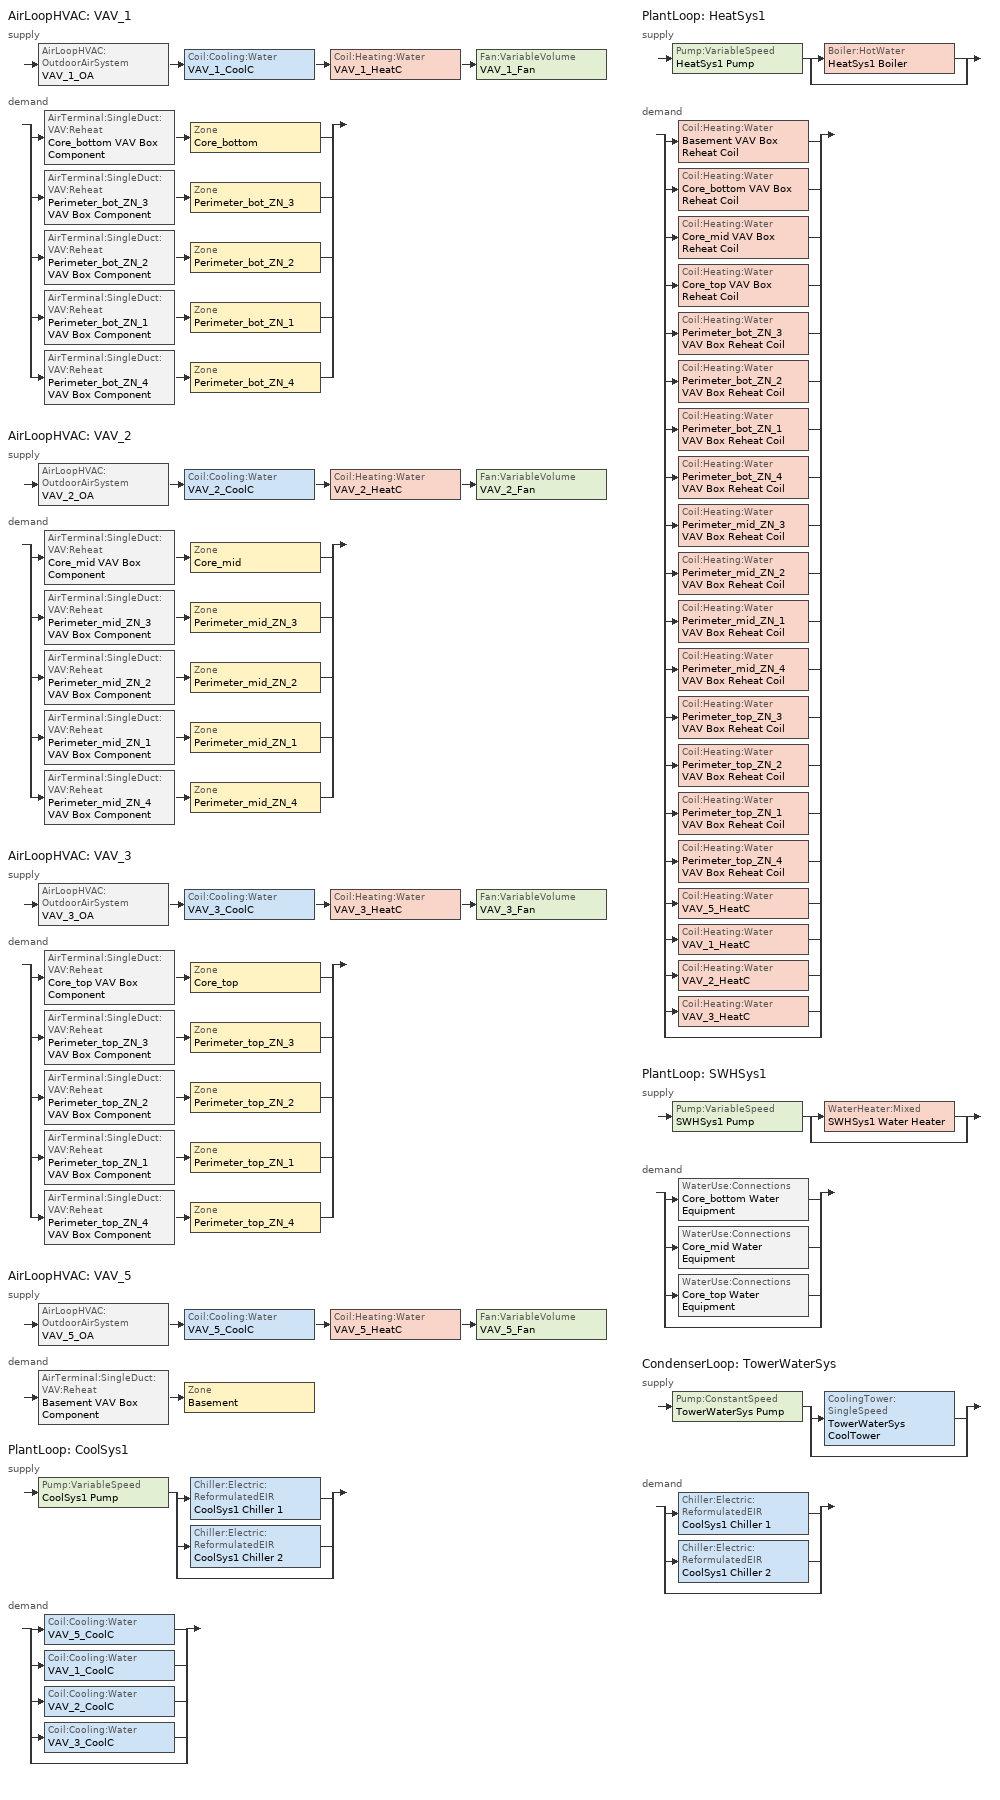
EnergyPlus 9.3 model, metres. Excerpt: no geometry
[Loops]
AirLoopHVAC 'VAV_1'
 supply: AirLoopHVAC:OutdoorAirSystem 'VAV_1_OA' > Coil:Cooling:Water 'VAV_1_CoolC' > Coil:Heating:Water 'VAV_1_HeatC' > Fan:VariableVolume 'VAV_1_Fan'
 demand: split
  | AirTerminal:SingleDuct:VAV:Reheat 'Core_bottom VAV Box Component' > Zone 'Core_bottom'
  | AirTerminal:SingleDuct:VAV:Reheat 'Perimeter_bot_ZN_3 VAV Box Component' > Zone 'Perimeter_bot_ZN_3'
  | AirTerminal:SingleDuct:VAV:Reheat 'Perimeter_bot_ZN_2 VAV Box Component' > Zone 'Perimeter_bot_ZN_2'
  | AirTerminal:SingleDuct:VAV:Reheat 'Perimeter_bot_ZN_1 VAV Box Component' > Zone 'Perimeter_bot_ZN_1'
  | AirTerminal:SingleDuct:VAV:Reheat 'Perimeter_bot_ZN_4 VAV Box Component' > Zone 'Perimeter_bot_ZN_4'
AirLoopHVAC 'VAV_2'
 supply: AirLoopHVAC:OutdoorAirSystem 'VAV_2_OA' > Coil:Cooling:Water 'VAV_2_CoolC' > Coil:Heating:Water 'VAV_2_HeatC' > Fan:VariableVolume 'VAV_2_Fan'
 demand: split
  | AirTerminal:SingleDuct:VAV:Reheat 'Core_mid VAV Box Component' > Zone 'Core_mid'
  | AirTerminal:SingleDuct:VAV:Reheat 'Perimeter_mid_ZN_3 VAV Box Component' > Zone 'Perimeter_mid_ZN_3'
  | AirTerminal:SingleDuct:VAV:Reheat 'Perimeter_mid_ZN_2 VAV Box Component' > Zone 'Perimeter_mid_ZN_2'
  | AirTerminal:SingleDuct:VAV:Reheat 'Perimeter_mid_ZN_1 VAV Box Component' > Zone 'Perimeter_mid_ZN_1'
  | AirTerminal:SingleDuct:VAV:Reheat 'Perimeter_mid_ZN_4 VAV Box Component' > Zone 'Perimeter_mid_ZN_4'
AirLoopHVAC 'VAV_3'
 supply: AirLoopHVAC:OutdoorAirSystem 'VAV_3_OA' > Coil:Cooling:Water 'VAV_3_CoolC' > Coil:Heating:Water 'VAV_3_HeatC' > Fan:VariableVolume 'VAV_3_Fan'
 demand: split
  | AirTerminal:SingleDuct:VAV:Reheat 'Core_top VAV Box Component' > Zone 'Core_top'
  | AirTerminal:SingleDuct:VAV:Reheat 'Perimeter_top_ZN_3 VAV Box Component' > Zone 'Perimeter_top_ZN_3'
  | AirTerminal:SingleDuct:VAV:Reheat 'Perimeter_top_ZN_2 VAV Box Component' > Zone 'Perimeter_top_ZN_2'
  | AirTerminal:SingleDuct:VAV:Reheat 'Perimeter_top_ZN_1 VAV Box Component' > Zone 'Perimeter_top_ZN_1'
  | AirTerminal:SingleDuct:VAV:Reheat 'Perimeter_top_ZN_4 VAV Box Component' > Zone 'Perimeter_top_ZN_4'
AirLoopHVAC 'VAV_5'
 supply: AirLoopHVAC:OutdoorAirSystem 'VAV_5_OA' > Coil:Cooling:Water 'VAV_5_CoolC' > Coil:Heating:Water 'VAV_5_HeatC' > Fan:VariableVolume 'VAV_5_Fan'
 demand: AirTerminal:SingleDuct:VAV:Reheat 'Basement VAV Box Component' > Zone 'Basement'
PlantLoop 'CoolSys1'
 supply: Pump:VariableSpeed 'CoolSys1 Pump' > split
  | Chiller:Electric:ReformulatedEIR 'CoolSys1 Chiller 1'
  | Chiller:Electric:ReformulatedEIR 'CoolSys1 Chiller 2'
  | bypass
 demand: split
  | Coil:Cooling:Water 'VAV_5_CoolC'
  | Coil:Cooling:Water 'VAV_1_CoolC'
  | Coil:Cooling:Water 'VAV_2_CoolC'
  | Coil:Cooling:Water 'VAV_3_CoolC'
  | bypass
PlantLoop 'HeatSys1'
 supply: Pump:VariableSpeed 'HeatSys1 Pump' > split
  | Boiler:HotWater 'HeatSys1 Boiler'
  | bypass
 demand: split
  | Coil:Heating:Water 'Basement VAV Box Reheat Coil'
  | Coil:Heating:Water 'Core_bottom VAV Box Reheat Coil'
  | Coil:Heating:Water 'Core_mid VAV Box Reheat Coil'
  | Coil:Heating:Water 'Core_top VAV Box Reheat Coil'
  | Coil:Heating:Water 'Perimeter_bot_ZN_3 VAV Box Reheat Coil'
  | Coil:Heating:Water 'Perimeter_bot_ZN_2 VAV Box Reheat Coil'
  | Coil:Heating:Water 'Perimeter_bot_ZN_1 VAV Box Reheat Coil'
  | Coil:Heating:Water 'Perimeter_bot_ZN_4 VAV Box Reheat Coil'
  | Coil:Heating:Water 'Perimeter_mid_ZN_3 VAV Box Reheat Coil'
  | Coil:Heating:Water 'Perimeter_mid_ZN_2 VAV Box Reheat Coil'
  | Coil:Heating:Water 'Perimeter_mid_ZN_1 VAV Box Reheat Coil'
  | Coil:Heating:Water 'Perimeter_mid_ZN_4 VAV Box Reheat Coil'
  | Coil:Heating:Water 'Perimeter_top_ZN_3 VAV Box Reheat Coil'
  | Coil:Heating:Water 'Perimeter_top_ZN_2 VAV Box Reheat Coil'
  | Coil:Heating:Water 'Perimeter_top_ZN_1 VAV Box Reheat Coil'
  | Coil:Heating:Water 'Perimeter_top_ZN_4 VAV Box Reheat Coil'
  | Coil:Heating:Water 'VAV_5_HeatC'
  | Coil:Heating:Water 'VAV_1_HeatC'
  | Coil:Heating:Water 'VAV_2_HeatC'
  | Coil:Heating:Water 'VAV_3_HeatC'
  | bypass
PlantLoop 'SWHSys1'
 supply: Pump:VariableSpeed 'SWHSys1 Pump' > split
  | WaterHeater:Mixed 'SWHSys1 Water Heater'
  | bypass
 demand: split
  | WaterUse:Connections 'Core_bottom Water Equipment'
  | WaterUse:Connections 'Core_mid Water Equipment'
  | WaterUse:Connections 'Core_top Water Equipment'
  | bypass
CondenserLoop 'TowerWaterSys'
 supply: Pump:ConstantSpeed 'TowerWaterSys Pump' > split
  | CoolingTower:SingleSpeed 'TowerWaterSys CoolTower'
  | bypass
 demand: split
  | Chiller:Electric:ReformulatedEIR 'CoolSys1 Chiller 1'
  | Chiller:Electric:ReformulatedEIR 'CoolSys1 Chiller 2'
  | bypass
[Fan:VariableVolume] Availability Schedule=HVACOperationSchd; Maximum Flow Rate {m3/s}=AUTOSIZE; Fan Power Minimum Flow Rate Input Method=FixedFlowRate; Fan Power Minimum Air Flow Rate {m3/s}=0; Motor In Airstream Fraction=1; Fan Power Coefficient 1=0.0407599; Fan Power Coefficient 2=0.088045; Fan Power Coefficient 3=-0.0729261; Fan Power Coefficient 4=0.94374; Fan Power Coefficient 5=0
Name | Fan Total Efficiency | Pressure Rise {Pa} | Motor Efficiency
VAV_1_Fan; VAV_3_Fan | 0.6045 | 1017.592 | 0.93
VAV_2_Fan | 0.6175 | 1017.592 | 0.95
VAV_5_Fan | 0.6006 | 1109.648 | 0.924
[Coil:Heating:Water] Availability Schedule=ALWAYS_ON; U-Factor Times Area Value {W/K}=AUTOSIZE; Maximum Water Flow Rate {m3/s}=AUTOSIZE; Performance Input Method=UFactorTimesAreaAndDesignWaterFlowRate; Rated Capacity {W}=AUTOSIZE; Rated Inlet Water Temperature {C}=82.2; Rated Inlet Air Temperature {C}=16.6; Rated Outlet Water Temperature {C}=71.1; Rated Outlet Air Temperature {C}=32.2
Basement VAV Box Reheat Coil; Core_bottom VAV Box Reheat Coil; Core_mid VAV Box Reheat Coil; Core_top VAV Box Reheat Coil; Perimeter_bot_ZN_1 VAV Box Reheat Coil; Perimeter_bot_ZN_2 VAV Box Reheat Coil; Perimeter_bot_ZN_3 VAV Box Reheat Coil; Perimeter_bot_ZN_4 VAV Box Reheat Coil; Perimeter_mid_ZN_1 VAV Box Reheat Coil; Perimeter_mid_ZN_2 VAV Box Reheat Coil; Perimeter_mid_ZN_3 VAV Box Reheat Coil; Perimeter_mid_ZN_4 VAV Box Reheat Coil; Perimeter_top_ZN_1 VAV Box Reheat Coil; Perimeter_top_ZN_2 VAV Box Reheat Coil; Perimeter_top_ZN_3 VAV Box Reheat Coil; Perimeter_top_ZN_4 VAV Box Reheat Coil; VAV_1_HeatC; VAV_2_HeatC; VAV_3_HeatC; VAV_5_HeatC
[Coil:Cooling:Water] Availability Schedule=ALWAYS_ON; Design Water Flow Rate {m3/s}=AUTOSIZE; Design Air Flow Rate {m3/s}=AUTOSIZE; Design Inlet Water Temperature {C}=AUTOSIZE; Design Inlet Air Temperature {C}=AUTOSIZE; Design Outlet Air Temperature {C}=AUTOSIZE; Design Inlet Air Humidity Ratio {kgWater/kgDryAir}=AUTOSIZE; Design Outlet Air Humidity Ratio {kgWater/kgDryAir}=AUTOSIZE; Type of Analysis=SimpleAnalysis; Heat Exchanger Configuration=CrossFlow
VAV_3_CoolC; VAV_2_CoolC; VAV_1_CoolC; VAV_5_CoolC
[AirTerminal:SingleDuct:VAV:Reheat] Availability Schedule=ALWAYS_ON; Maximum Air Flow Rate {m3/s}=AUTOSIZE; Zone Minimum Air Flow Input Method=Constant; Constant Minimum Air Flow Fraction=0.3; Maximum Hot Water or Steam Flow Rate {m3/s}=AUTOSIZE; Minimum Hot Water or Steam Flow Rate {m3/s}=0; Convergence Tolerance=0.001; Damper Heating Action=NORMAL
Name | Reheat Coil
Basement VAV Box Component | Basement VAV Box Reheat Coil
Core_bottom VAV Box Component | Core_bottom VAV Box Reheat Coil
Core_mid VAV Box Component | Core_mid VAV Box Reheat Coil
Core_top VAV Box Component | Core_top VAV Box Reheat Coil
Perimeter_bot_ZN_1 VAV Box Component | Perimeter_bot_ZN_1 VAV Box Reheat Coil
Perimeter_bot_ZN_2 VAV Box Component | Perimeter_bot_ZN_2 VAV Box Reheat Coil
Perimeter_bot_ZN_3 VAV Box Component | Perimeter_bot_ZN_3 VAV Box Reheat Coil
Perimeter_bot_ZN_4 VAV Box Component | Perimeter_bot_ZN_4 VAV Box Reheat Coil
Perimeter_mid_ZN_1 VAV Box Component | Perimeter_mid_ZN_1 VAV Box Reheat Coil
Perimeter_mid_ZN_2 VAV Box Component | Perimeter_mid_ZN_2 VAV Box Reheat Coil
Perimeter_mid_ZN_3 VAV Box Component | Perimeter_mid_ZN_3 VAV Box Reheat Coil
Perimeter_mid_ZN_4 VAV Box Component | Perimeter_mid_ZN_4 VAV Box Reheat Coil
Perimeter_top_ZN_1 VAV Box Component | Perimeter_top_ZN_1 VAV Box Reheat Coil
Perimeter_top_ZN_2 VAV Box Component | Perimeter_top_ZN_2 VAV Box Reheat Coil
Perimeter_top_ZN_3 VAV Box Component | Perimeter_top_ZN_3 VAV Box Reheat Coil
Perimeter_top_ZN_4 VAV Box Component | Perimeter_top_ZN_4 VAV Box Reheat Coil
[Zone equipment]
Basement: Basement VAV Box Component
Core_bottom: Core_bottom VAV Box Component
Core_mid: Core_mid VAV Box Component
Core_top: Core_top VAV Box Component
Perimeter_bot_ZN_1: Perimeter_bot_ZN_1 VAV Box Component
Perimeter_bot_ZN_2: Perimeter_bot_ZN_2 VAV Box Component
Perimeter_bot_ZN_3: Perimeter_bot_ZN_3 VAV Box Component
Perimeter_bot_ZN_4: Perimeter_bot_ZN_4 VAV Box Component
Perimeter_mid_ZN_1: Perimeter_mid_ZN_1 VAV Box Component
Perimeter_mid_ZN_2: Perimeter_mid_ZN_2 VAV Box Component
Perimeter_mid_ZN_3: Perimeter_mid_ZN_3 VAV Box Component
Perimeter_mid_ZN_4: Perimeter_mid_ZN_4 VAV Box Component
Perimeter_top_ZN_1: Perimeter_top_ZN_1 VAV Box Component
Perimeter_top_ZN_2: Perimeter_top_ZN_2 VAV Box Component
Perimeter_top_ZN_3: Perimeter_top_ZN_3 VAV Box Component
Perimeter_top_ZN_4: Perimeter_top_ZN_4 VAV Box Component
[Sizing:Zone] Zone Cooling Design Supply Air Temperature Input Method=SupplyAirTemperature; Zone Cooling Design Supply Air Temperature {C}=12.8; Zone Heating Design Supply Air Temperature Input Method=SupplyAirTemperature; Zone Heating Design Supply Air Temperature {C}=50; Zone Cooling Design Supply Air Humidity Ratio {kgWater/kgDryAir}=0.0085; Zone Heating Design Supply Air Humidity Ratio {kgWater/kgDryAir}=0.008; Cooling Design Air Flow Method=DesignDay; Heating Design Air Flow Method=DesignDay; Account for Dedicated Outdoor Air System=No; Dedicated Outdoor Air System Control Strategy=NeutralSupplyAir; Dedicated Outdoor Air Low Setpoint Temperature for Design {C}=autosize; Dedicated Outdoor Air High Setpoint Temperature for Design {C}=autosize
Name | Design Specification Outdoor Air Object
Basement | SZ DSOA Basement
Core_bottom | SZ DSOA Core_bottom
Core_mid | SZ DSOA Core_mid
Core_top | SZ DSOA Core_top
Perimeter_bot_ZN_1 | SZ DSOA Perimeter_bot_ZN_1
Perimeter_bot_ZN_2 | SZ DSOA Perimeter_bot_ZN_2
Perimeter_bot_ZN_3 | SZ DSOA Perimeter_bot_ZN_3
Perimeter_bot_ZN_4 | SZ DSOA Perimeter_bot_ZN_4
Perimeter_mid_ZN_1 | SZ DSOA Perimeter_mid_ZN_1
Perimeter_mid_ZN_2 | SZ DSOA Perimeter_mid_ZN_2
Perimeter_mid_ZN_3 | SZ DSOA Perimeter_mid_ZN_3
Perimeter_mid_ZN_4 | SZ DSOA Perimeter_mid_ZN_4
Perimeter_top_ZN_1 | SZ DSOA Perimeter_top_ZN_1
Perimeter_top_ZN_2 | SZ DSOA Perimeter_top_ZN_2
Perimeter_top_ZN_3 | SZ DSOA Perimeter_top_ZN_3
Perimeter_top_ZN_4 | SZ DSOA Perimeter_top_ZN_4
[DesignSpecification:OutdoorAir] Outdoor Air Method=Flow/Person; Outdoor Air Flow per Person {m3/s-person}=0.0125
SZ DSOA Basement; SZ DSOA Core_bottom; SZ DSOA Core_mid; SZ DSOA Core_top; SZ DSOA Perimeter_bot_ZN_1; SZ DSOA Perimeter_bot_ZN_2; SZ DSOA Perimeter_bot_ZN_3; SZ DSOA Perimeter_bot_ZN_4; SZ DSOA Perimeter_mid_ZN_1; SZ DSOA Perimeter_mid_ZN_2; SZ DSOA Perimeter_mid_ZN_3; SZ DSOA Perimeter_mid_ZN_4; SZ DSOA Perimeter_top_ZN_1; SZ DSOA Perimeter_top_ZN_2; SZ DSOA Perimeter_top_ZN_3; SZ DSOA Perimeter_top_ZN_4
[ZoneControl:Thermostat] Control Type Schedule=Dual Zone Control Type Sched
Name | Zone or ZoneList | Control 1
Basement Thermostat | Basement | Basement DualSPSched
Core_bottom Thermostat | Core_bottom | Core_bottom DualSPSched
Core_mid Thermostat | Core_mid | Core_mid DualSPSched
Core_top Thermostat | Core_top | Core_top DualSPSched
Perimeter_bot_ZN_1 Thermostat | Perimeter_bot_ZN_1 | Perimeter_bot_ZN_1 DualSPSched
Perimeter_bot_ZN_2 Thermostat | Perimeter_bot_ZN_2 | Perimeter_bot_ZN_2 DualSPSched
Perimeter_bot_ZN_3 Thermostat | Perimeter_bot_ZN_3 | Perimeter_bot_ZN_3 DualSPSched
Perimeter_bot_ZN_4 Thermostat | Perimeter_bot_ZN_4 | Perimeter_bot_ZN_4 DualSPSched
Perimeter_mid_ZN_1 Thermostat | Perimeter_mid_ZN_1 | Perimeter_mid_ZN_1 DualSPSched
Perimeter_mid_ZN_2 Thermostat | Perimeter_mid_ZN_2 | Perimeter_mid_ZN_2 DualSPSched
Perimeter_mid_ZN_3 Thermostat | Perimeter_mid_ZN_3 | Perimeter_mid_ZN_3 DualSPSched
Perimeter_mid_ZN_4 Thermostat | Perimeter_mid_ZN_4 | Perimeter_mid_ZN_4 DualSPSched
Perimeter_top_ZN_1 Thermostat | Perimeter_top_ZN_1 | Perimeter_top_ZN_1 DualSPSched
Perimeter_top_ZN_2 Thermostat | Perimeter_top_ZN_2 | Perimeter_top_ZN_2 DualSPSched
Perimeter_top_ZN_3 Thermostat | Perimeter_top_ZN_3 | Perimeter_top_ZN_3 DualSPSched
Perimeter_top_ZN_4 Thermostat | Perimeter_top_ZN_4 | Perimeter_top_ZN_4 DualSPSched
[ThermostatSetpoint:DualSetpoint] Heating Setpoint Temperature Schedule=HTGSETP_SCH; Cooling Setpoint Temperature Schedule=CLGSETP_SCH
Basement DualSPSched; Core_bottom DualSPSched; Core_mid DualSPSched; Core_top DualSPSched; Perimeter_bot_ZN_1 DualSPSched; Perimeter_bot_ZN_2 DualSPSched; Perimeter_bot_ZN_3 DualSPSched; Perimeter_bot_ZN_4 DualSPSched; Perimeter_mid_ZN_1 DualSPSched; Perimeter_mid_ZN_2 DualSPSched; Perimeter_mid_ZN_3 DualSPSched; Perimeter_mid_ZN_4 DualSPSched; Perimeter_top_ZN_1 DualSPSched; Perimeter_top_ZN_2 DualSPSched; Perimeter_top_ZN_3 DualSPSched; Perimeter_top_ZN_4 DualSPSched
[Sizing:System] Type of Load to Size On=Sensible; Design Outdoor Air Flow Rate {m3/s}=AUTOSIZE; Central Heating Maximum System Air Flow Ratio=0.3; Preheat Design Temperature {C}=7; Preheat Design Humidity Ratio {kgWater/kgDryAir}=0.008; Precool Design Temperature {C}=12.8; Precool Design Humidity Ratio {kgWater/kgDryAir}=0.008; Central Cooling Design Supply Air Temperature {C}=12.8; Central Heating Design Supply Air Temperature {C}=16.7; Type of Zone Sum to Use=NonCoincident; 100% Outdoor Air in Cooling=No; 100% Outdoor Air in Heating=No; Central Cooling Design Supply Air Humidity Ratio {kgWater/kgDryAir}=0.0085; Central Heating Design Supply Air Humidity Ratio {kgWater/kgDryAir}=0.008; Cooling Supply Air Flow Rate Method=DesignDay; Heating Supply Air Flow Rate Method=DesignDay; System Outdoor Air Method=ZoneSum; Zone Maximum Outdoor Air Fraction=1; Cooling Design Capacity Method=CoolingDesignCapacity; Cooling Design Capacity {W}=autosize; Heating Design Capacity Method=HeatingDesignCapacity; Heating Design Capacity {W}=autosize; Central Cooling Capacity Control Method=OnOff
VAV_1; VAV_2; VAV_3; VAV_5
[Controller:OutdoorAir] Minimum Outdoor Air Flow Rate {m3/s}=AUTOSIZE; Maximum Outdoor Air Flow Rate {m3/s}=AUTOSIZE; Economizer Control Type=NoEconomizer; Economizer Control Action Type=ModulateFlow; Economizer Maximum Limit Dry-Bulb Temperature {C}=28; Economizer Maximum Limit Enthalpy {J/kg}=64000; Economizer Minimum Limit Dry-Bulb Temperature {C}=-100; Lockout Type=NoLockout; Minimum Limit Type=FixedMinimum; Minimum Outdoor Air Schedule=MinOA_MotorizedDamper_Sched
VAV_1_OA_Controller; VAV_2_OA_Controller; VAV_3_OA_Controller; VAV_5_OA_Controller
[SetpointManager:Scheduled] Control Variable=Temperature
Name | Schedule | Setpoint Node or NodeList
VAV_1 SAT setpoint | Seasonal-Reset-Supply-Air-Temp-Sch | VAV_1 Supply Equipment Outlet Node
VAV_2 SAT setpoint | Seasonal-Reset-Supply-Air-Temp-Sch | VAV_2 Supply Equipment Outlet Node
VAV_3 SAT setpoint | Seasonal-Reset-Supply-Air-Temp-Sch | VAV_3 Supply Equipment Outlet Node
VAV_5 SAT setpoint | Seasonal-Reset-Supply-Air-Temp-Sch | VAV_5 Supply Equipment Outlet Node
HeatSys1 Boiler Setpoint Manager | HW-Loop-Temp-Schedule | HeatSys1 Supply Equipment Outlet Node
CoolSys1 Chiller 1 Setpoint Manager | CW-Loop-Temp-Schedule | CoolSys1 Supply Equipment Outlet Node 1
CoolSys1 Chiller 2 Setpoint Manager | CW-Loop-Temp-Schedule | CoolSys1 Supply Equipment Outlet Node 2
CoolSys1 Loop Setpoint Manager | CW-Loop-Temp-Schedule | CoolSys1 Supply Outlet Node
HeatSys1 Loop Setpoint Manager | HW-Loop-Temp-Schedule | HeatSys1 Supply Outlet Node
SWHSys1 Loop Setpoint Manager | SWHSys1-Loop-Temp-Schedule | SWHSys1 Supply Outlet Node
[AirLoopHVAC] Design Supply Air Flow Rate {m3/s}=AUTOSIZE
VAV_1; VAV_2; VAV_3; VAV_5
[SetpointManager:MixedAir] Control Variable=Temperature
Name | Setpoint Node or NodeList
VAV_1_CoolC SAT Manager | VAV_1_CoolC-VAV_1_HeatCNode
VAV_1_HeatC SAT Manager | VAV_1_HeatC-VAV_1_FanNode
VAV_1_OAMixed Air Temp Manager | VAV_1_OA-VAV_1_CoolCNode
VAV_2_CoolC SAT Manager | VAV_2_CoolC-VAV_2_HeatCNode
VAV_2_HeatC SAT Manager | VAV_2_HeatC-VAV_2_FanNode
VAV_2_OAMixed Air Temp Manager | VAV_2_OA-VAV_2_CoolCNode
VAV_3_CoolC SAT Manager | VAV_3_CoolC-VAV_3_HeatCNode
VAV_3_HeatC SAT Manager | VAV_3_HeatC-VAV_3_FanNode
VAV_3_OAMixed Air Temp Manager | VAV_3_OA-VAV_3_CoolCNode
VAV_5_CoolC SAT Manager | VAV_5_CoolC-VAV_5_HeatCNode
VAV_5_HeatC SAT Manager | VAV_5_HeatC-VAV_5_FanNode
VAV_5_OAMixed Air Temp Manager | VAV_5_OA-VAV_5_CoolCNode
[Boiler:HotWater]
HeatSys1 Boiler: Fuel Type=NATURALGAS; Nominal Capacity {W}=AUTOSIZE; Nominal Thermal Efficiency=0.705; Efficiency Curve Temperature Evaluation Variable=LeavingBoiler; Design Water Flow Rate {m3/s}=AUTOSIZE; Minimum Part Load Ratio=0; Maximum Part Load Ratio=1.2; Optimum Part Load Ratio=1; Water Outlet Upper Temperature Limit {C}=95; Boiler Flow Mode=LeavingSetpointModulated; Parasitic Electric Load {W}=0; Sizing Factor=1
[Chiller:Electric:ReformulatedEIR] Reference Capacity {W}=AUTOSIZE; Reference COP {W/W}=5.2; Reference Leaving Chilled Water Temperature {C}=6.67; Reference Leaving Condenser Water Temperature {C}=35; Reference Chilled Water Flow Rate {m3/s}=AutoSize; Reference Condenser Water Flow Rate {m3/s}=AutoSize; Cooling Capacity Function of Temperature Curve=WC Screw Default 90.1-2004 Cap_fT; Electric Input to Cooling Output Ratio Function of Temperature Curve=WC Screw Default 90.1-2004 EIR_fT; Electric Input to Cooling Output Ratio Function of Part Load Ratio Curve Type=LeavingCondenserWaterTemperature; Electric Input to Cooling Output Ratio Function of Part Load Ratio Curve=WC Screw GTE 300tons Default 90.1-2004 EIR_fPLR; Minimum Part Load Ratio=0.1; Maximum Part Load Ratio=1; Optimum Part Load Ratio=1; Minimum Unloading Ratio=0.2; Fraction of Compressor Electric Consumption Rejected by Condenser=1; Leaving Chilled Water Lower Temperature Limit {C}=2; Chiller Flow Mode Type=LeavingSetpointModulated; Sizing Factor=0.4
CoolSys1 Chiller 1; CoolSys1 Chiller 2
[CoolingTower:SingleSpeed]
TowerWaterSys CoolTower: Design Water Flow Rate {m3/s}=AUTOSIZE; Design Air Flow Rate {m3/s}=AUTOSIZE; Design Fan Power {W}=AUTOSIZE; Design U-Factor Times Area Value {W/K}=AUTOSIZE; Free Convection Regime Air Flow Rate {m3/s}=autocalculate; Free Convection Regime U-Factor Times Area Value {W/K}=autocalculate; Performance Input Method=UFactorTimesAreaAndDesignWaterFlowRate; Evaporation Loss Mode=SaturatedExit; Drift Loss Percent {percent}=0.008; Blowdown Calculation Mode=ConcentrationRatio; Blowdown Concentration Ratio=3; Capacity Control=FanCycling; Sizing Factor=1
[Pump:VariableSpeed] Design Maximum Flow Rate {m3/s}=AUTOSIZE; Design Pump Head {Pa}=179352; Design Power Consumption {W}=AUTOSIZE; Fraction of Motor Inefficiencies to Fluid Stream=0; Coefficient 1 of the Part Load Performance Curve=0; Coefficient 2 of the Part Load Performance Curve=1; Coefficient 3 of the Part Load Performance Curve=0; Coefficient 4 of the Part Load Performance Curve=0; Design Minimum Flow Rate {m3/s}=0; Pump Control Type=Intermittent
Name | Motor Efficiency
CoolSys1 Pump | 0.9
HeatSys1 Pump | 0.875
SWHSys1 Pump | 0.85
[Pump:ConstantSpeed]
TowerWaterSys Pump: Design Flow Rate {m3/s}=AUTOSIZE; Design Pump Head {Pa}=179352; Design Power Consumption {W}=AUTOSIZE; Motor Efficiency=0.87; Fraction of Motor Inefficiencies to Fluid Stream=0; Pump Control Type=Intermittent
[PlantEquipmentList]
CoolSys1 Equipment List: CoolSys1 Chiller 1, CoolSys1 Chiller 2
HeatSys1 Equipment List: HeatSys1 Boiler
SWHSys1 Equipment List: SWHSys1 Water Heater
[CondenserEquipmentList]
TowerWaterSys Equipment List: TowerWaterSys CoolTower
[Sizing:Plant]
Name | Loop Type | Design Loop Exit Temperature {C} | Loop Design Temperature Difference {deltaC}
CoolSys1 | Cooling | 6.67 | 6.67
HeatSys1 | Heating | 82.2 | 11.1
TowerWaterSys | CONDENSER | 29.4 | 5.6
SWHSys1 | Heating | 60 | 5
[Controller:WaterCoil] Control Variable=Temperature; Actuator Variable=Flow; Maximum Actuated Flow {m3/s}=AUTOSIZE; Minimum Actuated Flow {m3/s}=0
Name | Action | Controller Convergence Tolerance {deltaC}
VAV_1_CoolC_Controller; VAV_2_CoolC_Controller; VAV_3_CoolC_Controller; VAV_5_CoolC_Controller | Reverse
VAV_1_HeatC_Controller; VAV_2_HeatC_Controller; VAV_3_HeatC_Controller; VAV_5_HeatC_Controller | Normal | 0.0001
[PlantEquipmentOperationSchemes] Control Scheme 1 Schedule=ALWAYS_ON
Name | Control Scheme 1
CoolSys1 Loop Operation Scheme List | CoolSys1 Operation Scheme
HeatSys1 Loop Operation Scheme List | HeatSys1 Operation Scheme
SWHSys1 Loop Operation Scheme List | SWHSys1 Operation Scheme
[CondenserEquipmentOperationSchemes]
TowerWaterSys Loop Operation Scheme List: Control Scheme 1=TowerWaterSys Operation Scheme; Control Scheme 1 Schedule=ALWAYS_ON
[PlantEquipmentOperation:HeatingLoad] Load Range 1 Lower Limit {W}=0; Load Range 1 Upper Limit {W}=1000000000000000
Name | Range 1 Equipment List
HeatSys1 Operation Scheme | HeatSys1 Equipment List
SWHSys1 Operation Scheme | SWHSys1 Equipment List
[PlantEquipmentOperation:CoolingLoad] Load Range 1 Lower Limit {W}=0
Name | Load Range 1 Upper Limit {W} | Range 1 Equipment List
CoolSys1 Operation Scheme | 100000000000000 | CoolSys1 Equipment List
TowerWaterSys Operation Scheme | 1000000000000 | TowerWaterSys Equipment List
[PlantLoop] Fluid Type=Water; Maximum Loop Flow Rate {m3/s}=AUTOSIZE; Minimum Loop Flow Rate {m3/s}=0; Plant Loop Volume {m3}=AUTOSIZE
Name | Plant Equipment Operation Scheme | Maximum Loop Temperature {C} | Minimum Loop Temperature {C} | Load Distribution Scheme
CoolSys1 | CoolSys1 Loop Operation Scheme List | 98 | 1 | UniformLoad
HeatSys1 | HeatSys1 Loop Operation Scheme List | 100 | 10 | Optimal
SWHSys1 | SWHSys1 Loop Operation Scheme List | 60 | 10 | Optimal
[CondenserLoop]
TowerWaterSys: Fluid Type=Water; Condenser Equipment Operation Scheme=TowerWaterSys Loop Operation Scheme List; Maximum Loop Temperature {C}=80; Minimum Loop Temperature {C}=5; Maximum Loop Flow Rate {m3/s}=AUTOSIZE; Minimum Loop Flow Rate {m3/s}=0; Condenser Loop Volume {m3}=AUTOSIZE; Load Distribution Scheme=SequentialLoad
[SetpointManager:FollowOutdoorAirTemperature]
TowerWaterSys: Control Variable=Temperature; Reference Temperature Type=OutdoorAirWetBulb; Offset Temperature Difference {deltaC}=0; Maximum Setpoint Temperature {C}=80; Minimum Setpoint Temperature {C}=5; Setpoint Node or NodeList=TowerWaterSys Supply Outlet Node
[WaterHeater:Mixed]
SWHSys1 Water Heater: Tank Volume {m3}=0.7571; Setpoint Temperature Schedule=SWHSys1 Water Heater Setpoint Temperature Schedule Name; Deadband Temperature Difference {deltaC}=2; Maximum Temperature Limit {C}=82.2222; Heater Control Type=Cycle; Heater Maximum Capacity {W}=845000; Heater Fuel Type=NATURALGAS; Heater Thermal Efficiency=0.78; Off Cycle Parasitic Fuel Consumption Rate {W}=20; Off Cycle Parasitic Fuel Type=NATURALGAS; Off Cycle Parasitic Heat Fraction to Tank=0.8; On Cycle Parasitic Fuel Type=NATURALGAS; Ambient Temperature Indicator=SCHEDULE; Ambient Temperature Schedule=SWHSys1 Water Heater Ambient Temperature Schedule Name; Off Cycle Loss Coefficient to Ambient Temperature {W/K}=6; On Cycle Loss Coefficient to Ambient Temperature {W/K}=6; Use Side Effectiveness=1; Source Side Effectiveness=1; Use Side Design Flow Rate {m3/s}=AUTOSIZE; Source Side Design Flow Rate {m3/s}=AUTOSIZE; Indirect Water Heating Recovery Time {hr}=1.5
[WaterUse:Equipment] Peak Flow Rate {m3/s}=2.24e-05; Flow Rate Fraction Schedule=BLDG_SWH_SCH; Target Temperature Schedule=Water Equipment Temp Sched; Hot Water Supply Temperature Schedule=Water Equipment Hot Supply Temp Sched; Sensible Fraction Schedule=Water Equipment Sensible fract sched; Latent Fraction Schedule=Water Equipment Latent fract sched
Name | Zone
Core_bottom Water Equipment | Core_bottom
Core_mid Water Equipment | Core_mid
Core_top Water Equipment | Core_top
[WaterUse:Connections]
Name | Water Use Equipment 1
Core_bottom Water Equipment | Core_bottom Water Equipment
Core_mid Water Equipment | Core_mid Water Equipment
Core_top Water Equipment | Core_top Water Equipment
[EnergyManagementSystem:Sensor]
BASEMENT_O: BASEMENT; Zone People Occupant Count
BASEMENT_T: BASEMENT; Zone Mean Air Temperature
BASEMENT_H: BASEMENT; Zone Air System Sensible Heating Energy
BASEMENT_C: BASEMENT; Zone Air System Sensible Cooling Energy
CORE_BOTTOM_O: CORE_BOTTOM; Zone People Occupant Count
CORE_BOTTOM_T: CORE_BOTTOM; Zone Mean Air Temperature
CORE_BOTTOM_H: CORE_BOTTOM; Zone Air System Sensible Heating Energy
CORE_BOTTOM_C: CORE_BOTTOM; Zone Air System Sensible Cooling Energy
CORE_MID_O: CORE_MID; Zone People Occupant Count
CORE_MID_T: CORE_MID; Zone Mean Air Temperature
CORE_MID_H: CORE_MID; Zone Air System Sensible Heating Energy
CORE_MID_C: CORE_MID; Zone Air System Sensible Cooling Energy
CORE_TOP_O: CORE_TOP; Zone People Occupant Count
CORE_TOP_T: CORE_TOP; Zone Mean Air Temperature
CORE_TOP_H: CORE_TOP; Zone Air System Sensible Heating Energy
CORE_TOP_C: CORE_TOP; Zone Air System Sensible Cooling Energy
PERIMETER_BOT_ZN_1_O: PERIMETER_BOT_ZN_1; Zone People Occupant Count
PERIMETER_BOT_ZN_1_T: PERIMETER_BOT_ZN_1; Zone Mean Air Temperature
PERIMETER_BOT_ZN_1_H: PERIMETER_BOT_ZN_1; Zone Air System Sensible Heating Energy
PERIMETER_BOT_ZN_1_C: PERIMETER_BOT_ZN_1; Zone Air System Sensible Cooling Energy
PERIMETER_BOT_ZN_2_O: PERIMETER_BOT_ZN_2; Zone People Occupant Count
PERIMETER_BOT_ZN_2_T: PERIMETER_BOT_ZN_2; Zone Mean Air Temperature
PERIMETER_BOT_ZN_2_H: PERIMETER_BOT_ZN_2; Zone Air System Sensible Heating Energy
PERIMETER_BOT_ZN_2_C: PERIMETER_BOT_ZN_2; Zone Air System Sensible Cooling Energy
PERIMETER_BOT_ZN_3_O: PERIMETER_BOT_ZN_3; Zone People Occupant Count
PERIMETER_BOT_ZN_3_T: PERIMETER_BOT_ZN_3; Zone Mean Air Temperature
PERIMETER_BOT_ZN_3_H: PERIMETER_BOT_ZN_3; Zone Air System Sensible Heating Energy
PERIMETER_BOT_ZN_3_C: PERIMETER_BOT_ZN_3; Zone Air System Sensible Cooling Energy
PERIMETER_BOT_ZN_4_O: PERIMETER_BOT_ZN_4; Zone People Occupant Count
PERIMETER_BOT_ZN_4_T: PERIMETER_BOT_ZN_4; Zone Mean Air Temperature
PERIMETER_BOT_ZN_4_H: PERIMETER_BOT_ZN_4; Zone Air System Sensible Heating Energy
PERIMETER_BOT_ZN_4_C: PERIMETER_BOT_ZN_4; Zone Air System Sensible Cooling Energy
PERIMETER_MID_ZN_1_O: PERIMETER_MID_ZN_1; Zone People Occupant Count
PERIMETER_MID_ZN_1_T: PERIMETER_MID_ZN_1; Zone Mean Air Temperature
PERIMETER_MID_ZN_1_H: PERIMETER_MID_ZN_1; Zone Air System Sensible Heating Energy
PERIMETER_MID_ZN_1_C: PERIMETER_MID_ZN_1; Zone Air System Sensible Cooling Energy
PERIMETER_MID_ZN_2_O: PERIMETER_MID_ZN_2; Zone People Occupant Count
PERIMETER_MID_ZN_2_T: PERIMETER_MID_ZN_2; Zone Mean Air Temperature
PERIMETER_MID_ZN_2_H: PERIMETER_MID_ZN_2; Zone Air System Sensible Heating Energy
PERIMETER_MID_ZN_2_C: PERIMETER_MID_ZN_2; Zone Air System Sensible Cooling Energy
PERIMETER_MID_ZN_3_O: PERIMETER_MID_ZN_3; Zone People Occupant Count
PERIMETER_MID_ZN_3_T: PERIMETER_MID_ZN_3; Zone Mean Air Temperature
PERIMETER_MID_ZN_3_H: PERIMETER_MID_ZN_3; Zone Air System Sensible Heating Energy
PERIMETER_MID_ZN_3_C: PERIMETER_MID_ZN_3; Zone Air System Sensible Cooling Energy
PERIMETER_MID_ZN_4_O: PERIMETER_MID_ZN_4; Zone People Occupant Count
PERIMETER_MID_ZN_4_T: PERIMETER_MID_ZN_4; Zone Mean Air Temperature
PERIMETER_MID_ZN_4_H: PERIMETER_MID_ZN_4; Zone Air System Sensible Heating Energy
PERIMETER_MID_ZN_4_C: PERIMETER_MID_ZN_4; Zone Air System Sensible Cooling Energy
PERIMETER_TOP_ZN_1_O: PERIMETER_TOP_ZN_1; Zone People Occupant Count
PERIMETER_TOP_ZN_1_T: PERIMETER_TOP_ZN_1; Zone Mean Air Temperature
PERIMETER_TOP_ZN_1_H: PERIMETER_TOP_ZN_1; Zone Air System Sensible Heating Energy
PERIMETER_TOP_ZN_1_C: PERIMETER_TOP_ZN_1; Zone Air System Sensible Cooling Energy
PERIMETER_TOP_ZN_2_O: PERIMETER_TOP_ZN_2; Zone People Occupant Count
PERIMETER_TOP_ZN_2_T: PERIMETER_TOP_ZN_2; Zone Mean Air Temperature
PERIMETER_TOP_ZN_2_H: PERIMETER_TOP_ZN_2; Zone Air System Sensible Heating Energy
PERIMETER_TOP_ZN_2_C: PERIMETER_TOP_ZN_2; Zone Air System Sensible Cooling Energy
PERIMETER_TOP_ZN_3_O: PERIMETER_TOP_ZN_3; Zone People Occupant Count
PERIMETER_TOP_ZN_3_T: PERIMETER_TOP_ZN_3; Zone Mean Air Temperature
PERIMETER_TOP_ZN_3_H: PERIMETER_TOP_ZN_3; Zone Air System Sensible Heating Energy
PERIMETER_TOP_ZN_3_C: PERIMETER_TOP_ZN_3; Zone Air System Sensible Cooling Energy
PERIMETER_TOP_ZN_4_O: PERIMETER_TOP_ZN_4; Zone People Occupant Count
PERIMETER_TOP_ZN_4_T: PERIMETER_TOP_ZN_4; Zone Mean Air Temperature
PERIMETER_TOP_ZN_4_H: PERIMETER_TOP_ZN_4; Zone Air System Sensible Heating Energy
PERIMETER_TOP_ZN_4_C: PERIMETER_TOP_ZN_4; Zone Air System Sensible Cooling Energy
[Schedule:Compact]
ALWAYS_ON: Through: 12/31, For: AllDays, Until: 24:00, 1
CLGSETP_SCH: Through: 12/31, For: Weekdays SummerDesignDay, Until: 06:00, 26.7, Until: 22:00, 24, Until: 24:00, 26.7, For: Saturday, Until: 06:00, 26.7, Until: 18:00, 24, Until: 24:00, 26.7, For WinterDesignDay, Until: 24:00, 26.7, For: AllOtherDays, Until: 24:00, 26.7
HTGSETP_SCH: Through: 12/31, For: Weekdays, Until: 06:00, 15.6, Until: 22:00, 21, Until: 24:00, 15.6, For SummerDesignDay, Until: 24:00, 15.6, For: Saturday, Until: 06:00, 15.6, Until: 18:00, 21, Until: 24:00, 15.6, For: WinterDesignDay, Until: 24:00, 21, For: AllOtherDays, Until: 24:00, 15.6
Seasonal-Reset-Supply-Air-Temp-Sch: Through: 12/31, For: AllDays, Until: 24:00, 12.8
MinOA_MotorizedDamper_Sched: Through: 12/31, For: Weekdays SummerDesignDay, Until: 07:00, 0, Until: 22:00, 1, Until: 24:00, 0, For: Saturday WinterDesignDay, Until: 07:00, 0, Until: 18:00, 1, Until: 24:00, 0, For: AllOtherDays, Until: 24:00, 0
Dual Zone Control Type Sched: Through: 12/31, For: AllDays, Until: 24:00, 4
HVACOperationSchd: Through: 12/31, For: Weekdays SummerDesignDay, Until: 06:00, 0, Until: 22:00, 1, Until: 24:00, 0, For: Saturday WinterDesignDay, Until: 06:00, 0, Until: 18:00, 1, Until: 24:00, 0, For: AllOtherDays, Until: 24:00, 0
CW-Loop-Temp-Schedule: Through: 12/31, For: AllDays, Until: 24:00, 6.7
HW-Loop-Temp-Schedule: Through: 12/31, For: AllDays, Until: 24:00, 82.2
BLDG_SWH_SCH: Through: 12/31, For: Weekdays SummerDesignDay, Until: 05:00, 0.05, Until: 06:00, 0.08, Until: 07:00, 0.07, Until: 08:00, 0.19, Until: 09:00, 0.35, Until: 10:00, 0.38, Until: 11:00, 0.39, Until: 12:00, 0.47, Until: 13:00, 0.57, Until: 14:00, 0.54, Until: 15:00, 0.34, Until: 16:00, 0.33, Until: 17:00, 0.44, Until: 18:00, 0.26, Until: 19:00, 0.21, Until: 20:00, 0.15, Until: 21:00, 0.17, Until: 22:00, 0.08, Until: 24:00, 0.05, For: Saturday WinterDesignDay, Until: 05:00, 0.05, Until: 06:00, 0.08, Until: 07:00, 0.07, Until: 08:00, 0.11, Until: 09:00, 0.15, Until: 10:00, 0.21, Until: 11:00, 0.19, Until: 12:00, 0.23, Until: 13:00, 0.2, Until: 14:00, 0.19, Until: 15:00, 0.15, Until: 16:00, 0.13, Until: 17:00, 0.14, Until: 21:00, 0.07, Until: 22:00, 0.09, Until: 24:00, 0.05, For: AllOtherDays, Until: 05:00, 0.04, Until: 06:00, 0.07, Until: 11:00, 0.04, Until: 13:00, 0.06, Until: 14:00, 0.09, Until: 15:00, 0.06, Until: 21:00, 0.04, Until: 22:00, 0.07, Until: 24:00, 0.04
Water Equipment Latent fract sched: Through: 12/31, For: AllDays, Until: 24:00, 0.05
Water Equipment Sensible fract sched: Through: 12/31, For: AllDays, Until: 24:00, 0.2
SWHSys1 Water Heater Ambient Temperature Schedule Name: Through: 12/31, For: AllDays, Until: 24:00, 22
Water Equipment Temp Sched; Water Equipment Hot Supply Temp Sched: Through: 12/31, For: AllDays, Until: 24:00, 43.3
SWHSys1 Water Heater Setpoint Temperature Schedule Name; SWHSys1-Loop-Temp-Schedule: Through: 12/31, For: AllDays, Until: 24:00, 60
[Curve:Biquadratic] Minimum Value of x=0; Maximum Value of x=20; Minimum Value of y=0; Maximum Value of y=50
Name | Coefficient1 Constant | Coefficient2 x | Coefficient3 x**2 | Coefficient4 y | Coefficient5 y**2 | Coefficient6 x*y
WC Screw Default 90.1-2004 Cap_fT | 0.906115 | 0.0292277 | -0.0003647 | -0.0009709 | -9.05e-05 | 0.0002527
WC Screw Default 90.1-2004 EIR_fT | 0.36171 | -0.0229833 | -0.0009519 | 0.0131889 | 0.0003752 | -0.0007059
[Curve:Bicubic]
WC Screw GTE 300tons Default 90.1-2004 EIR_fPLR: Coefficient1 Constant=-0.273795; Coefficient2 x=0.0282226; Coefficient3 x**2=-8.09766e-05; Coefficient4 y=0.961228; Coefficient5 y**2=0.302974; Coefficient6 x*y=-0.0242193; Coefficient7 x**3=0; Coefficient8 y**3=-0.0388522; Coefficient9 x**2*y=0; Coefficient10 x*y**2=0; Minimum Value of x=18.54; Maximum Value of x=31.63; Minimum Value of y=0.2; Maximum Value of y=1.02
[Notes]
DOE Commercial Reference Building
Large office, post-1980 construction
EnergyPlus Version 5.0
ASHRAE Standards 90.1-1989 and 62-1999
Description:  12 story plus basement, office building.
Form:         Area = 46,320 m2 (498,588 ft2); Number of Stories = 12; Shape = rectangle, Aspect ratio = 1.5
Envelope:     Envelope thermal properties vary with climate according to ASHRAE Standard 90.1-1989.
Opaque constructions: mass walls; built-up flat roof (insulation above deck); slab-on-grade floor
Windows: window-to-wall ratio = 38.0%, equal distribution of windows
Infiltration in perimeter zones only
= 1.5 cfm/ft2 above grade wall area at 0.3 in wc (75 Pa) adjusted to 0.016 in wc (4 Pa).
25% of full value when ventilation system on.
HVAC:         2 water-cooled chillers, VAV with reheat and plenum zones
Economizer per 90.1-2004
Int. gains:   lights = 16.14 W/m2 (1.5 W/ft2) (building area method);
elec. plug loads = 10.76 W/m2 (1.0 W/ft2)
gas plug load = 0 W/m2 (0 W/ft2)
people = 2,397 total, 5.38/100 m2 (5.0/1000 ft2); basement 2.69/100 m2 (2.5/1000 ft2)
elevators = 12 @ 25 HP each, 91% motor efficiency, motor heat exhausted directly
Detached Shading:               None
Daylight:                       None
Natural Ventilation:            None
Zonal Equipment:                None
Air Primary Loops:              VAV WITH REHEAT
Plant Loops:                    SHWSys1, HeatSys1, CoolSys1, TowerWaterSys
System Equipment Autosize:      Yes
Purchased Cooling:              None
Purchased Heating:              None
Coils:                          Coil:Cooling:Water; Coil:Heating:Water
Pumps:                          Yes
Boilers:                        Boiler:HotWater (gas-fired)
Chillers:                       Chiller:Electric:ReformulatedEIR (water-cooled)
Reference citation for the Commercial Reference Buildings:
Deru, M.; Field, K.; Studer, D.; Benne, K.; Griffith, B.; Torcellini, P;
Halverson, M.; Winiarski, D.; Liu, B.; Rosenberg, M.; Huang, J.;
Yazdanian, M.; Crawley, D. (2010).
U.S. Department of Energy Commercial Reference Building Models of the National Building Stock.
Washington, DC: U.S. Department of Energy, Energy Efficiency and
Renewable Energy, Office of Building Technologies.
***GENERAL SIMULATION PARAMETERS***
Number of Zones: 19
***HOLIDAYS & DAYLIGHT SAVINGS***
